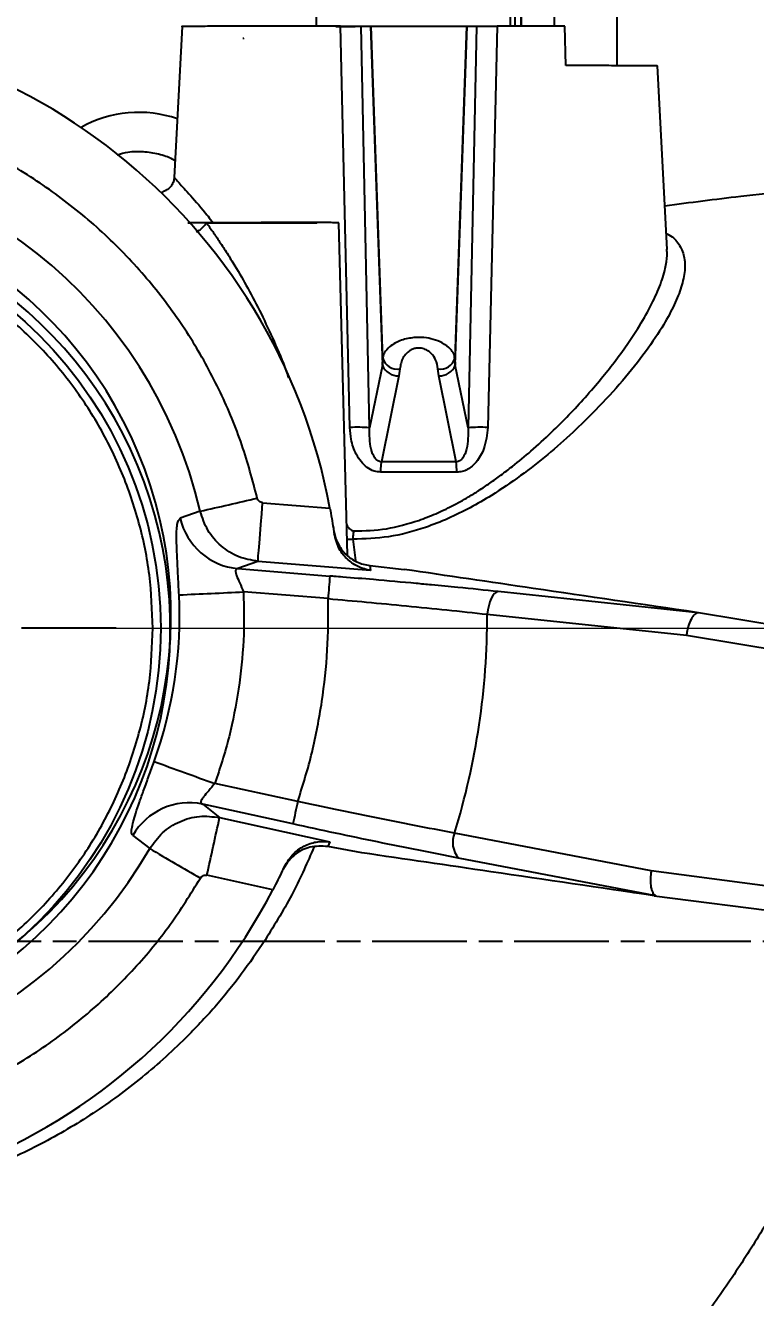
# Model space of a CAD drawing. Header units: millimetres. Extents: x 1953 to 4389, y 564 to 2287.
# Drawn here: x 2973.9 to 3066.4, y 914.3 to 1075.7 of the extents above; entities that cross this region are included whole.
import ezdxf

# ---------------------------------------------------------------- set-up
doc = ezdxf.new("R2010")
doc.units = ezdxf.units.MM
doc.linetypes.add('AM_ISO08W050', pattern=[18, 12, -1.5, 3, -1.5])
doc.layers.add('AM_5', color=3, linetype='Continuous', lineweight=25)
doc.layers.add('AM_7', color=4, linetype='AM_ISO08W050', lineweight=25)
doc.styles.add('SLDTEXTSTYLE1', font='txt.shx', dxfattribs={"width": 0.7, "bigfont": 'gbcbig.shx'})
doc.dimstyles.new('SLDDIMSTYLE12$0', dxfattribs={"dimtxt": 12, "dimasz": 10, "dimexe": 0, "dimexo": 0.0625, "dimgap": 0.875, "dimtad": 1, "dimdec": 1, "dimlfac": 1.8, "dimrnd": 1e-09, "dimzin": 12, "dimdsep": 46, "dimtxsty": 'SLDTEXTSTYLE1', "dimcen": 0.09, "dimdle": 8.16, "dimclrd": 3, "dimclre": 3, "dimadec": 0, "dimazin": 3, "dimtfac": 1, "dimtdec": 1, "dimtofl": 0, "dimtmove": 0, "dimatfit": 3, "dimfxl": 0, "dimfrac": 2, "dimtolj": 1, "dimlwd": 5, "dimlwe": 5, "dimarcsym": 0})
doc.dimstyles.new('SLDDIMSTYLE12$3', dxfattribs={"dimtxt": 12, "dimasz": 10, "dimexe": 0, "dimexo": 0.0625, "dimgap": 0.875, "dimtad": 1, "dimdec": 1, "dimlfac": 1.8, "dimrnd": 1e-09, "dimzin": 12, "dimdsep": 46, "dimtxsty": 'SLDTEXTSTYLE1', "dimcen": 0.09, "dimdle": 8.16, "dimclrd": 3, "dimclre": 3, "dimadec": 0, "dimazin": 3, "dimtfac": 1, "dimtdec": 1, "dimtofl": 0, "dimtmove": 0, "dimatfit": 3, "dimfxl": 0, "dimfrac": 2, "dimtolj": 1, "dimlwd": 5, "dimlwe": 5, "dimarcsym": 0})

# ---------------------------------------------------------------- blocks, each defined once
blk = doc.blocks.new('*D65')
at = {"layer": 'AM_5', "color": 3, "lineweight": 5, "transparency": 16777216}
blk.add_line((2938.67, 1139.46), (2938.67, 1191.82), dxfattribs=at)
at = {"layer": 'AM_5', "color": 3, "linetype": 'Continuous', "lineweight": 5, "transparency": 16777216}
for p, q in [((2948.67, 1191.82), (3105.75, 1191.82)), ((3115.75, 1073.56), (3115.75, 1191.82))]:
    blk.add_line(p, q, dxfattribs=at)
at = {"layer": 'AM_5', "color": 3, "transparency": 16777216}
for points in [[(2948.67, 1193.49), (2948.67, 1190.15), (2938.67, 1191.82)], [(3105.75, 1193.49), (3105.75, 1190.15), (3115.75, 1191.82)]]:
    blk.add_solid(points, dxfattribs=at)
at = {"layer": 'Defpoints', "color": 0, "transparency": 16777216}
for p in [(3115.75, 1191.82), (2938.67, 1139.39), (3115.75, 1073.49)]:
    blk.add_point(p, dxfattribs=at)
at = {"layer": 'AM_5', "color": 0, "transparency": 16777216, "insert": (3027.21, 1198.7), "char_height": 12, "attachment_point": 5, "style": 'SLDTEXTSTYLE1'}
blk.add_mtext('\\A1;178', dxfattribs=at)
blk = doc.blocks.new('*D69')
at = {"layer": 'AM_5', "color": 3, "lineweight": 5, "transparency": 16777216}
blk.add_line((3231.02, 1116.71), (3245.37, 1116.71), dxfattribs=at)
at = {"layer": 'AM_5', "color": 3, "linetype": 'Continuous', "lineweight": 5, "transparency": 16777216}
for p, q in [((3245.37, 1106.71), (3245.37, 1009.26)), ((2985.42, 999.26), (3245.37, 999.26))]:
    blk.add_line(p, q, dxfattribs=at)
at = {"layer": 'AM_5', "color": 3, "transparency": 16777216}
for points in [[(3243.7, 1106.71), (3247.04, 1106.71), (3245.37, 1116.71)], [(3243.7, 1009.26), (3247.04, 1009.26), (3245.37, 999.26)]]:
    blk.add_solid(points, dxfattribs=at)
at = {"layer": 'Defpoints', "color": 0, "transparency": 16777216}
for p in [(3230.96, 1116.71), (2985.36, 999.26), (3245.37, 999.26)]:
    blk.add_point(p, dxfattribs=at)
at = {"layer": 'AM_5', "color": 0, "transparency": 16777216, "insert": (3238.49, 1067.21), "char_height": 12, "attachment_point": 5, "rotation": 90, "style": 'SLDTEXTSTYLE1'}
blk.add_mtext('\\A1;115', dxfattribs=at)
blk = doc.blocks.new('*D54')
at = {"layer": 'AM_5', "color": 3, "linetype": 'Continuous', "lineweight": 5, "transparency": 16777216}
blk.add_line((3102.49, 1152.01), (3068.81, 1126.02), dxfattribs=at)
at = {"layer": 'AM_5', "color": 3, "lineweight": 5, "transparency": 16777216}
for p, q in [((3001.43, 1074.08), (3001.61, 1074.08)), ((3001.52, 1073.99), (3001.52, 1074.17))]:
    blk.add_line(p, q, dxfattribs=at)
at = {"layer": 'AM_5', "color": 3, "transparency": 16777216}
blk.add_solid([(3067.79, 1127.33), (3069.82, 1124.7), (3060.89, 1119.9)], dxfattribs=at)
at = {"layer": 'Defpoints', "color": 0, "transparency": 16777216}
for p in [(3060.89, 1119.9), (2942.15, 1028.25)]:
    blk.add_point(p, dxfattribs=at)
at = {"layer": 'AM_5', "color": 0, "transparency": 16777216, "insert": (3085.41, 1147.51), "char_height": 12, "attachment_point": 5, "rotation": 37.6642, "style": 'SLDTEXTSTYLE1'}
blk.add_mtext('\\A1;%%C345', dxfattribs=at)

msp = doc.modelspace()

# ---------------------------------------------------------------- linework, layer by layer
at = {"color": 7, "linetype": 'Continuous', "lineweight": 25}
for p, q in [((3010.752, 1077.074), (3010.752, 1075.574)), ((3035.384, 1075.587), (3035.384, 1077.087)), ((3035.977, 1075.576), (3035.977, 1077.086)), ((3036.693, 1077.077), (3036.693, 1075.577)), ((3036.752, 1075.574), (3036.752, 1077.074)), ((3040.9, 1077.087), (3040.9, 1075.627)), ((3048.9, 1070.487), (3048.9, 1077.087)), ((2993.752, 1075.574), (2992.749, 1056.429)), ((3013.235, 1075.573), (3015.68, 1075.575)), ((3015.015, 1024.713), (3013.829, 1075.635)), ((3017.489, 1024.675), (3016.43, 1075.632)), ((3016.43, 1075.632), (3017.641, 1075.621)), ((3017.641, 1075.621), (3019.131, 1032.602)), ((3017.641, 1075.621), (3017.72, 1075.62)), ((3019.181, 1033.49), (3017.72, 1075.62)), ((3029.785, 1075.62), (3028.324, 1033.49)), ((3028.374, 1032.602), (3029.864, 1075.621)), ((3029.785, 1075.62), (3029.864, 1075.621)), ((3029.864, 1075.621), (3031.075, 1075.632)), ((3031.075, 1075.632), (3030.016, 1024.675)), ((3033.676, 1075.635), (3032.49, 1024.713)), ((3042.41, 1070.625), (3042.26, 1075.625)), ((3055.234, 1047.294), (3054.014, 1070.574)), ((3014.707, 1008.525), (3013.603, 1050.689)), ((3019.131, 1032.602), (3019.181, 1033.49)), ((3028.324, 1033.49), (3028.374, 1032.602)), ((3019.131, 1032.602), (3017.489, 1024.675)), ((3021.237, 1031.256), (3019.022, 1020.356)), ((3021.342, 1032.143), (3021.237, 1031.256)), ((3026.268, 1031.256), (3026.163, 1032.143)), ((3028.483, 1020.356), (3026.268, 1031.256)), ((3030.016, 1024.675), (3028.374, 1032.602)), ((3003.947, 1015.178), (3012.485, 1014.49)), ((2996.033, 1014.092), (2993.5, 1013.224)), ((3012.962, 1011.611), (3013.228, 1010.573)), ((3014.653, 1010.56), (3015.387, 1010.543)), ((3015.387, 1010.543), (3015.713, 1007.833)), ((3003.345, 1007.731), (3000.814, 1006.815)), ((3017.623, 1006.581), (3003.345, 1007.731)), ((3017.532, 1007.205), (3021.892, 1006.711)), ((3017.532, 1007.205), (3017.623, 1006.581)), ((3000.814, 1006.815), (3012.477, 1005.875)), ((3012.246, 1003.005), (3001.522, 1003.869)), ((3059.169, 1001.22), (3033.829, 1003.899)), ((3032.424, 1001.025), (3057.692, 998.381)), ((3084.41, 996.991), (3058.971, 1001.264)), ((2991.027, 999.117), (2991.027, 999.126)), ((3057.692, 998.381), (3091.344, 992.768)), ((3008.4, 977.254), (2997.892, 979.561)), ((2996.352, 976.939), (2998.493, 975.243)), ((3007.781, 974.43), (2996.352, 976.939)), ((2998.493, 975.243), (3012.482, 972.171)), ((3053.223, 968.461), (3028.279, 973.269)), ((2987.484, 972.945), (2989.641, 971.294)), ((3012.482, 972.171), (3012.207, 971.557)), ((3016.524, 970.766), (3012.207, 971.557)), ((3053.805, 965.304), (3028.781, 970.1)), ((3007.105, 969.584), (3006.547, 968.67)), ((3006.547, 968.67), (3006.707, 969.025)), ((3087.055, 964.059), (3053.223, 968.461)), ((3005.253, 966.08), (2996.888, 967.916)), ((3053.602, 965.318), (3079.187, 962.019))]:
    msp.add_line(p, q, dxfattribs=at)
at = {"color": 7, "linetype": 'Continuous', "lineweight": 25, "flags": 128}
for points in [[(3028.483, 1020.356), (3027.306, 1020.357), (3026.124, 1020.357), (3024.939, 1020.357), (3023.753, 1020.357), (3022.566, 1020.357), (3021.381, 1020.357), (3020.199, 1020.357), (3019.022, 1020.356)], [(3028.569, 1019.048), (3027.37, 1019.048), (3026.167, 1019.048), (3024.961, 1019.049), (3023.753, 1019.049), (3022.544, 1019.049), (3021.338, 1019.048), (3020.135, 1019.048), (3018.936, 1019.048)], [(3003.345, 1007.731), (3003.363, 1007.946), (3003.401, 1008.418), (3003.459, 1009.131), (3003.534, 1010.059), (3003.624, 1011.17), (3003.725, 1012.424), (3003.834, 1013.776), (3003.947, 1015.178)], [(3033.829, 1003.899), (3033.598, 1003.834), (3033.367, 1003.663), (3033.144, 1003.394), (3032.938, 1003.036), (3032.757, 1002.603), (3032.608, 1002.111), (3032.496, 1001.579), (3032.424, 1001.025)]]:
    msp.add_lwpolyline(points, dxfattribs=at)
at = {"color": 7, "linetype": 'Continuous', "lineweight": 25}
msp.add_circle((2938.527, 999.26), 52.5, dxfattribs=at)
for centre, radius, start, end in [((2938.753, 1000.76), 75, 10.54851, 92.46086), ((2988.249, 1049.687), 15, 70.97396, 119.21781), ((2938.753, 1000.771), 58.809, 13.09228, 89.91829), ((2938.753, 1000.851), 53.574, 308.26934, 171.50515), ((2938.675, 999.26), 53.574, 308.26934, 171.50515), ((3021.027, 1034.044), 1.927, 196.70211, 279.40565), ((3026.478, 1034.044), 1.927, 260.59454, 343.29737), ((3021.181, 1033.489), 2.234, 203.39428, 271.42772), ((3026.324, 1033.489), 2.234, 268.57245, 336.60531), ((3016.005, 1008.57), 16.174, 84.73329, 93.50893), ((3031.5, 1008.569), 16.174, 86.49111, 95.26667), ((3018.544, 1019.052), 10.025, 359.97591, 7.47448), ((2728.618, 2189.972), 1205.904, 282.812128, 283.164856), ((3001.569, 1015.055), 8.275, 192.79006, 264.76479), ((7943.665, 606.96), 4947.297, 175.375054, 175.408407), ((2936.939, 2298.241), 1295.983, 272.494846, 272.856436), ((2938.753, 1000.834), 54.664, 340.22854, 2.782), ((2938.753, 1000.828), 93.672, 342.88971, 0.12059), ((3462.283, 2276.457), 1377.533, 249.958184, 250.298612), ((2994.67, 968.832), 8.28, 78.27823, 150.21456), ((4802.626, 582.387), 1837.163, 167.588415, 167.678588), ((-1663.14, 1992.385), 4771.31, 347.60122, 347.691294), ((3031.113, 972.094), 3.068, 157.4808, 220.53113), ((2938.753, 1000.771), 58.81, 253.09221, 329.91815), ((3676.889, 2145.947), 1360.927, 239.669618, 239.98259), ((2938.753, 1000.76), 75, 250.55137, 332.45778)]:
    msp.add_arc(centre, radius, start, end, dxfattribs=at)
for points, knots in [([(2938.32, 830.528), (2940.88, 830.553), (2944.46, 830.588), (2949.73, 830.867), (2954.194, 831.202), (2959.51, 831.768), (2965.079, 832.541), (2970.892, 833.551), (2976.864, 834.807), (2982.94, 836.318), (2989.078, 838.088), (2995.243, 840.123), (3001.406, 842.422), (3007.543, 844.987), (3013.631, 847.818), (3019.651, 850.911), (3025.584, 854.266), (3031.413, 857.878), (3037.123, 861.744), (3042.698, 865.858), (3048.125, 870.215), (3053.391, 874.809), (3058.482, 879.634), (3063.387, 884.682), (3068.094, 889.944), (3072.592, 895.414), (3076.87, 901.083), (3080.919, 906.94), (3084.729, 912.977), (3088.29, 919.182), (3091.595, 925.547), (3094.636, 932.06), (3097.405, 938.709), (3099.896, 945.483), (3102.101, 952.371), (3104.016, 959.36), (3105.634, 966.437), (3106.952, 973.591), (3107.965, 980.808), (3108.67, 988.075), (3109.062, 995.379), (3109.141, 1002.707), (3108.904, 1010.045), (3108.35, 1017.38), (3107.478, 1024.698), (3106.288, 1031.985), (3104.78, 1039.227), (3102.954, 1046.412), (3100.814, 1053.525), (3098.36, 1060.552), (3095.595, 1067.481), (3092.523, 1074.297), (3089.146, 1080.988), (3085.468, 1087.54), (3081.494, 1093.94), (3077.229, 1100.175), (3072.678, 1106.233), (3067.846, 1112.101), (3062.739, 1117.768), (3057.362, 1123.22), (3051.916, 1128.268), (3046.442, 1132.92), (3040.984, 1137.19), (3035.359, 1141.232), (3029.578, 1145.04), (3023.65, 1148.609), (3017.588, 1151.931), (3011.402, 1155.001), (3005.105, 1157.814), (2998.712, 1160.366), (2992.237, 1162.652), (2985.699, 1164.669), (2979.124, 1166.411), (2972.551, 1167.876), (2966.057, 1169.057), (2959.768, 1169.955), (2954.244, 1170.538), (2949.361, 1170.906), (2944.537, 1171.145), (2938.563, 1171.262), (2933.046, 1171.152), (2927.777, 1170.88), (2923.312, 1170.543), (2917.996, 1169.978), (2912.427, 1169.204), (2906.614, 1168.194), (2900.643, 1166.938), (2894.567, 1165.428), (2888.429, 1163.657), (2882.263, 1161.623), (2876.1, 1159.323), (2869.963, 1156.758), (2863.875, 1153.928), (2857.855, 1150.834), (2851.923, 1147.479), (2846.093, 1143.867), (2840.384, 1140.002), (2834.808, 1135.888), (2829.381, 1131.53), (2824.115, 1126.936), (2819.024, 1122.112), (2814.119, 1117.064), (2809.412, 1111.801), (2804.914, 1106.331), (2800.636, 1100.663), (2796.587, 1094.806), (2792.778, 1088.769), (2789.216, 1082.563), (2785.911, 1076.198), (2782.869, 1069.686), (2780.107, 1063.035), (2777.77, 1056.753), (2776.491, 1052.648), (2775.928, 1050.839)], [0, 0, 0, 0, 0.0102074, 0.014274, 0.021037, 0.0280561, 0.0355867, 0.0434511, 0.0515783, 0.0599113, 0.0684099, 0.0770439, 0.085791, 0.0946336, 0.1035582, 0.112554, 0.1216124, 0.1307262, 0.1398897, 0.1490979, 0.1583469, 0.1676331, 0.1769537, 0.1863062, 0.1956884, 0.2050985, 0.2145348, 0.2239961, 0.233481, 0.2429885, 0.2525178, 0.262068, 0.2716385, 0.2812287, 0.2908382, 0.3004664, 0.3101132, 0.3197782, 0.3294613, 0.3391624, 0.3488814, 0.3586183, 0.3683733, 0.3781464, 0.387938, 0.3977483, 0.4075776, 0.4174265, 0.4272956, 0.4371854, 0.4470968, 0.4570307, 0.4669882, 0.4769704, 0.486979, 0.4970156, 0.5070822, 0.5171812, 0.5273154, 0.5374882, 0.5477037, 0.5569145, 0.5661226, 0.5753266, 0.5845258, 0.5937191, 0.6029052, 0.6120821, 0.6212471, 0.6303962, 0.6395236, 0.6486197, 0.6576679, 0.6666375, 0.6754633, 0.6839789, 0.6919633, 0.6976055, 0.7035012, 0.7112199, 0.7214273, 0.7254939, 0.7322569, 0.739276, 0.7468066, 0.754671, 0.7627982, 0.7711312, 0.7796298, 0.7882638, 0.7970109, 0.8058535, 0.8147781, 0.8237739, 0.8328323, 0.8419461, 0.8511096, 0.8603178, 0.8695668, 0.878853, 0.8881736, 0.8975261, 0.9069083, 0.9163184, 0.9257547, 0.935216, 0.9447009, 0.9542084, 0.9637377, 0.9732879, 0.9828584, 0.9924486, 1, 1, 1, 1]), ([(2939.136, 1151.217), (2941.536, 1151.18), (2944.895, 1151.128), (2949.837, 1150.824), (2954.027, 1150.467), (2959.014, 1149.876), (2964.235, 1149.076), (2969.681, 1148.038), (2975.269, 1146.755), (2980.948, 1145.216), (2986.677, 1143.418), (2992.42, 1141.358), (2998.151, 1139.034), (3003.843, 1136.446), (3009.475, 1133.596), (3015.026, 1130.486), (3020.48, 1127.119), (3025.817, 1123.5), (3031.023, 1119.633), (3036.082, 1115.525), (3040.98, 1111.18), (3045.703, 1106.608), (3050.239, 1101.814), (3054.575, 1096.809), (3058.699, 1091.599), (3062.602, 1086.196), (3066.271, 1080.609), (3069.697, 1074.848), (3072.872, 1068.924), (3075.785, 1062.849), (3078.43, 1056.634), (3080.798, 1050.292), (3082.883, 1043.835), (3084.678, 1037.275), (3086.178, 1030.627), (3087.376, 1023.903), (3088.273, 1017.117), (3088.848, 1010.284), (3089.123, 1004.217), (3089.071, 1000.433), (3089.05, 998.94)], [0, 0, 0, 0, 0.0302952, 0.0423856, 0.0624901, 0.08336, 0.1057536, 0.1291426, 0.1533151, 0.1781023, 0.2033838, 0.2290707, 0.2550958, 0.2814075, 0.3079654, 0.3347376, 0.3616982, 0.3888263, 0.4161047, 0.4435189, 0.4710571, 0.4987089, 0.526466, 0.5543209, 0.5822674, 0.6103001, 0.6384144, 0.6666062, 0.6948723, 0.7232096, 0.7516156, 0.7800883, 0.8086258, 0.8372268, 0.86589, 0.8946146, 0.9234, 0.9522458, 0.9811519, 1, 1, 1, 1]), ([(3013.829, 1075.635), (3012.205, 1075.633), (3008.955, 1075.631), (3004.616, 1075.624), (3000.84, 1075.616), (2997.779, 1075.607), (2995.485, 1075.597), (2994.163, 1075.586), (2993.611, 1075.578), (2993.764, 1075.574), (2993.769, 1075.574)], [0, 0, 0, 0, 0.142093, 0.2841861, 0.4262791, 0.5683721, 0.7104651, 0.8525582, 0.9946512, 1, 1, 1, 1]), ([(3013.829, 1075.635), (3013.966, 1075.635), (3014.238, 1075.635), (3014.661, 1075.635), (3015.063, 1075.635), (3015.441, 1075.635), (3015.783, 1075.634), (3016.074, 1075.633), (3016.304, 1075.633), (3016.388, 1075.632), (3016.43, 1075.632)], [0, 0, 0, 0, 0.127216, 0.2544341, 0.3779205, 0.4947282, 0.6206235, 0.7467334, 0.8732952, 1, 1, 1, 1]), ([(3031.075, 1075.632), (3031.117, 1075.632), (3031.199, 1075.633), (3031.426, 1075.633), (3031.713, 1075.634), (3032.058, 1075.635), (3032.444, 1075.635), (3032.854, 1075.635), (3033.274, 1075.635), (3033.542, 1075.635), (3033.676, 1075.635)], [0, 0, 0, 0, 0.1253783, 0.250549, 0.376047, 0.500503, 0.6244386, 0.7499446, 0.8747284, 1, 1, 1, 1]), ([(3053.946, 1070.574), (3053.953, 1070.576), (3053.971, 1070.581), (3053.362, 1070.588), (3052.195, 1070.597), (3050.471, 1070.605), (3048.244, 1070.613), (3045.579, 1070.619), (3043.467, 1070.623), (3042.41, 1070.625)], [0, 0, 0, 0, 0.0913066, 0.2427555, 0.3942044, 0.5456533, 0.6971022, 0.8485511, 1, 1, 1, 1]), ([(3003.267, 1015.761), (3002.666, 1018.028), (3001.45, 1022.613), (2998.678, 1029.264), (2995.164, 1035.741), (2990.848, 1041.897), (2985.788, 1047.604), (2980.073, 1052.714), (2973.808, 1057.131), (2967.108, 1060.777), (2960.139, 1063.596), (2953.036, 1065.562), (2945.933, 1066.766), (2941.191, 1066.918), (2938.847, 1066.993)], [0, 0, 0, 0, 0.07919299, 0.16015936, 0.24278284, 0.32785451, 0.41364109, 0.49999999, 0.58635361, 0.67214028, 0.75721715, 0.83983537, 0.92080432, 1, 1, 1, 1]), ([(2992.86, 1058.541), (2992.759, 1058.603), (2992.114, 1058.999), (2990.749, 1059.427), (2988.837, 1059.742), (2987.031, 1059.697), (2985.935, 1059.396), (2985.468, 1059.268)], [0, 0, 0, 0, 0.0465662, 0.2977915, 0.5537993, 0.8098071, 1, 1, 1, 1]), ([(2992.751, 1056.475), (2992.727, 1056.28), (2992.679, 1055.91), (2992.435, 1055.442), (2992.155, 1055.116), (2991.916, 1054.926), (2991.773, 1054.839), (2991.71, 1054.804), (2991.682, 1054.789), (2991.651, 1054.773), (2991.6, 1054.748), (2991.539, 1054.72), (2991.438, 1054.676), (2991.266, 1054.593), (2991.165, 1054.532), (2991.221, 1054.409), (2991.234, 1054.38)], [0, 0, 0, 0, 0.1013862, 0.1933878, 0.2688421, 0.3221095, 0.3507488, 0.3558351, 0.3594473, 0.3676185, 0.3776138, 0.4043773, 0.4412492, 0.5470788, 0.8914268, 1, 1, 1, 1]), ([(2992.775, 1056.429), (2992.777, 1056.415), (2992.781, 1056.384), (2993.076, 1056.046), (2993.602, 1055.467), (2994.612, 1054.348), (2995.955, 1052.867), (2997.238, 1051.246), (2997.666, 1050.706)], [0, 0, 0, 0, 0.1071223, 0.2549508, 0.4034906, 0.5526872, 0.8507097, 1, 1, 1, 1]), ([(3077.015, 1055.299), (3072.86, 1054.896), (3065.49, 1054.181), (3058.148, 1053.223), (3054.946, 1052.806)], [0, 0, 0, 0, 0.56379171, 1, 1, 1, 1]), ([(2994.478, 1050.696), (2994.534, 1050.696), (2994.768, 1050.698), (2995.523, 1050.701), (2996.383, 1050.703), (2996.813, 1050.704)], [0, 0, 0, 0, 0.136953, 0.5689836, 1, 1, 1, 1]), ([(2996.813, 1050.704), (2996.735, 1050.584), (2996.572, 1050.332), (2996.221, 1049.966), (2995.863, 1049.67), (2995.623, 1049.546), (2995.537, 1049.501)], [0, 0, 0, 0, 0.2518499, 0.5312867, 0.8327048, 1, 1, 1, 1]), ([(2996.753, 1050.689), (2996.858, 1050.687), (2997.068, 1050.683), (2998.687, 1050.678), (3001.001, 1050.675), (3002.835, 1050.674), (3003.753, 1050.674)], [0, 0, 0, 0, 0.2499974, 0.4999983, 0.7499991, 1, 1, 1, 1]), ([(2996.813, 1050.704), (2997.081, 1050.328), (2997.635, 1049.551), (2998.519, 1048.248), (2999.461, 1046.804), (3000.668, 1044.854), (3002.145, 1042.31), (3003.201, 1040.239), (3003.753, 1039.158)], [0, 0, 0, 0, 0.1137197, 0.2349762, 0.3642262, 0.501846, 0.7399032, 1, 1, 1, 1]), ([(3013.603, 1050.689), (3013.566, 1050.691), (3013.493, 1050.693), (3012.907, 1050.697), (3011.997, 1050.701), (3010.762, 1050.704), (3009.26, 1050.707), (3007.546, 1050.709), (3005.687, 1050.71), (3004.397, 1050.71), (3003.753, 1050.71)], [0, 0, 0, 0, 0.12496588, 0.24997076, 0.37497563, 0.49998051, 0.62498538, 0.74999025, 0.87499513, 1, 1, 1, 1]), ([(3003.753, 1050.674), (3004.667, 1050.674), (3006.496, 1050.675), (3008.853, 1050.678), (3010.306, 1050.683), (3010.93, 1050.687), (3010.753, 1050.689), (3010.753, 1050.689)], [0, 0, 0, 0, 0.2499991, 0.4999983, 0.7499974, 0.9999966, 1, 1, 1, 1]), ([(3055.129, 1049.31), (3055.245, 1049.259), (3055.985, 1048.93), (3056.781, 1047.991), (3057.474, 1046.49), (3057.542, 1044.655), (3057.103, 1042.589), (3056.193, 1040.295), (3054.724, 1037.564), (3052.567, 1034.338), (3049.65, 1030.667), (3046.5, 1027.21), (3043.293, 1024.07), (3040.138, 1021.279), (3036.709, 1018.58), (3033.395, 1016.318), (3030.296, 1014.517), (3027.505, 1013.14), (3024.079, 1011.795), (3019.992, 1010.691), (3016.899, 1010.591), (3015.387, 1010.543)], [0, 0, 0, 0, 0.0100416, 0.064236, 0.1195298, 0.1741679, 0.228913, 0.2826087, 0.3380664, 0.4101543, 0.4835122, 0.5567196, 0.6114301, 0.6666193, 0.7218901, 0.7770202, 0.8146224, 0.8517607, 0.888283, 0.9454016, 1, 1, 1, 1]), ([(3023.752, 1012.938), (3024.47, 1013.206), (3025.914, 1013.744), (3028.01, 1014.757), (3029.828, 1015.768), (3031.409, 1016.748), (3032.787, 1017.668), (3034.203, 1018.683), (3035.962, 1020.03), (3038.123, 1021.831), (3040.513, 1024.018), (3042.796, 1026.301), (3044.915, 1028.591), (3046.823, 1030.823), (3048.601, 1033.068), (3050.148, 1035.193), (3051.717, 1037.566), (3053.144, 1040.04), (3054.33, 1042.601), (3055.001, 1044.752), (3055.272, 1046.32), (3055.215, 1047.063), (3055.195, 1047.326)], [0, 0, 0, 0, 0.037187, 0.0748717, 0.1136171, 0.1395892, 0.1672232, 0.1965337, 0.2275321, 0.2802476, 0.3421573, 0.3993351, 0.456228, 0.5175532, 0.5703857, 0.6300845, 0.6846035, 0.7613765, 0.8365978, 0.9113004, 0.9687005, 1, 1, 1, 1]), ([(3003.753, 1039.158), (3004.308, 1037.989), (3005.447, 1035.59), (3006.598, 1032.865), (3007.14, 1031.304), (3007.238, 1031.022)], [0, 0, 0, 0, 0.4377435, 0.8983772, 1, 1, 1, 1]), ([(3028.324, 1033.49), (3028.286, 1033.683), (3028.209, 1034.078), (3027.726, 1034.76), (3026.871, 1035.421), (3025.659, 1035.912), (3024.401, 1036.15), (3023.28, 1036.151), (3022.318, 1036.008), (3021.524, 1035.785), (3020.714, 1035.43), (3019.939, 1034.905), (3019.402, 1034.272), (3019.212, 1033.777), (3019.186, 1033.535), (3019.181, 1033.49)], [0, 0, 0, 0, 0.07797865, 0.16005938, 0.28085199, 0.37507052, 0.45624541, 0.54131213, 0.59349645, 0.65325461, 0.71742746, 0.80011765, 0.90138979, 0.98184799, 1, 1, 1, 1]), ([(3026.163, 1032.143), (3026.103, 1032.538), (3025.999, 1033.22), (3025.427, 1034.048), (3024.795, 1034.552), (3024.216, 1034.766), (3023.76, 1034.809), (3023.378, 1034.775), (3022.971, 1034.657), (3022.541, 1034.421), (3022.124, 1034.064), (3021.545, 1033.317), (3021.427, 1032.637), (3021.342, 1032.143)], [0, 0, 0, 0, 0.1748684, 0.3014405, 0.3919947, 0.4632498, 0.499207, 0.5351435, 0.5830373, 0.634939, 0.7016582, 0.7830506, 1, 1, 1, 1]), ([(3018.936, 1019.048), (3018.645, 1019.076), (3018.026, 1019.136), (3017.156, 1019.619), (3016.395, 1020.369), (3015.647, 1021.559), (3015.139, 1023.044), (3015.052, 1024.212), (3015.015, 1024.713)], [0, 0, 0, 0, 0.115598, 0.2450317, 0.3884431, 0.5396564, 0.802334, 1, 1, 1, 1]), ([(3032.49, 1024.713), (3032.389, 1023.801), (3032.215, 1022.23), (3031.205, 1020.392), (3030.153, 1019.466), (3029.259, 1019.098), (3028.796, 1019.064), (3028.569, 1019.048)], [0, 0, 0, 0, 0.3590095, 0.6185355, 0.8163713, 0.9095226, 1, 1, 1, 1]), ([(3019.022, 1020.356), (3018.941, 1020.361), (3018.776, 1020.372), (3018.465, 1020.527), (3018.012, 1021.027), (3017.499, 1022.434), (3017.493, 1023.762), (3017.489, 1024.675)], [0, 0, 0, 0, 0.0456546, 0.0934494, 0.2001519, 0.4495712, 1, 1, 1, 1]), ([(3030.016, 1024.675), (3030.012, 1023.761), (3030.006, 1022.432), (3029.493, 1021.025), (3029.039, 1020.526), (3028.729, 1020.372), (3028.564, 1020.361), (3028.483, 1020.356)], [0, 0, 0, 0, 0.5509774, 0.8002511, 0.9067429, 0.9544192, 1, 1, 1, 1]), ([(3003.947, 1015.178), (3003.868, 1015.192), (3003.71, 1015.219), (3003.505, 1015.35), (3003.344, 1015.532), (3003.293, 1015.685), (3003.267, 1015.761)], [0, 0, 0, 0, 0.2501498, 0.4993714, 0.7492584, 1, 1, 1, 1]), ([(3003.345, 1007.731), (3002.499, 1007.884), (3000.805, 1008.189), (2998.603, 1009.62), (2996.861, 1011.607), (2996.31, 1013.262), (2996.033, 1014.092)], [0, 0, 0, 0, 0.24870503, 0.49818959, 0.74837738, 1, 1, 1, 1]), ([(3012.485, 1014.49), (3012.639, 1013.617), (3012.836, 1012.5), (3012.983, 1011.476), (3013.016, 1011.251)], [0, 0, 0, 0, 0.7808606, 1, 1, 1, 1]), ([(2993.352, 1003.487), (2993.32, 1004.137), (2993.255, 1005.454), (2993.158, 1007.316), (2993.074, 1009.012), (2993.029, 1010.448), (2993.038, 1011.605), (2993.131, 1012.782), (2993.353, 1013.047), (2993.5, 1013.224)], [0, 0, 0, 0, 0.1235233, 0.2501507, 0.3747805, 0.5002123, 0.6235234, 0.7497125, 1, 1, 1, 1]), ([(3014.606, 1012.367), (3014.713, 1012.194), (3014.876, 1011.93), (3015.158, 1011.699), (3015.349, 1011.605), (3015.453, 1011.592), (3015.502, 1011.586)], [0, 0, 0, 0, 0.4865121, 0.7444072, 0.8791826, 1, 1, 1, 1]), ([(3015.502, 1011.586), (3016.887, 1011.621), (3019.666, 1011.69), (3022.387, 1012.521), (3023.752, 1012.938)], [0, 0, 0, 0, 0.4983256, 1, 1, 1, 1]), ([(3017.623, 1006.581), (3017.123, 1006.699), (3016.123, 1006.936), (3014.76, 1007.869), (3013.56, 1009.224), (3013.197, 1010.575), (3013.016, 1011.251)], [0, 0, 0, 0, 0.2505541, 0.5002593, 0.7500544, 1, 1, 1, 1]), ([(3013.228, 1010.573), (3013.471, 1010.074), (3013.955, 1009.078), (3015.197, 1007.985), (3016.429, 1007.386), (3017.248, 1007.252), (3017.532, 1007.205)], [0, 0, 0, 0, 0.270985, 0.540835, 0.8409557, 1, 1, 1, 1]), ([(3015.387, 1010.543), (3015.415, 1010.704), (3015.471, 1011.026), (3015.492, 1011.399), (3015.502, 1011.586)], [0, 0, 0, 0, 0.4999997, 1, 1, 1, 1]), ([(3000.814, 1006.815), (3000.736, 1006.802), (3000.583, 1006.776), (3000.494, 1006.59), (3000.52, 1006.303), (3000.682, 1005.794), (3001.052, 1004.985), (3001.364, 1004.245), (3001.522, 1003.869)], [0, 0, 0, 0, 0.1251651, 0.2440023, 0.362149, 0.4834229, 0.7377951, 1, 1, 1, 1]), ([(3033.829, 1003.899), (3032.133, 1004.075), (3029.363, 1004.363), (3025.843, 1004.703), (3022.287, 1005.036), (3018.531, 1005.372), (3015.035, 1005.667), (3013.254, 1005.813), (3012.714, 1005.856), (3012.54, 1005.87), (3012.477, 1005.875)], [0, 0, 0, 0, 0.2501646, 0.4085572, 0.4987242, 0.7484853, 0.9263633, 0.9763214, 0.991455, 1, 1, 1, 1]), ([(3058.971, 1001.264), (3052.069, 1002.277), (3039.745, 1004.088), (3027.347, 1005.909), (3021.892, 1006.711)], [0, 0, 0, 0, 0.5600002, 1, 1, 1, 1]), ([(3012.246, 1003.005), (3013.878, 1002.861), (3017.209, 1002.567), (3022.25, 1002.088), (3027.395, 1001.572), (3030.727, 1001.21), (3032.424, 1001.025)], [0, 0, 0, 0, 0.2354209, 0.48057, 0.7354347, 1, 1, 1, 1]), ([(3059.169, 1001.22), (3059.02, 1001.176), (3058.79, 1001.109), (3058.481, 1000.752), (3058.188, 1000.277), (3057.917, 999.577), (3057.766, 998.897), (3057.71, 998.53), (3057.697, 998.419), (3057.692, 998.381)], [0, 0, 0, 0, 0.2389954, 0.3678324, 0.4996781, 0.7489725, 0.9246806, 0.9739409, 1, 1, 1, 1]), ([(3058.971, 1001.264), (3059.009, 1001.258), (3059.086, 1001.246), (3059.162, 1001.233), (3059.187, 1001.225), (3059.183, 1001.221), (3059.172, 1001.221), (3059.169, 1001.22)], [0, 0, 0, 0, 0.3325712, 0.6879646, 0.8313814, 0.949784, 1, 1, 1, 1]), ([(2987.484, 972.945), (2987.424, 973.028), (2987.306, 973.195), (2987.34, 973.803), (2987.517, 974.65), (2987.851, 975.772), (2988.314, 977.135), (2988.89, 978.735), (2989.526, 980.49), (2989.973, 981.73), (2990.194, 982.343)], [0, 0, 0, 0, 0.1262135, 0.2512855, 0.3774369, 0.5006266, 0.6257769, 0.7501083, 0.876543, 1, 1, 1, 1]), ([(2997.892, 979.561), (2997.631, 979.248), (2997.117, 978.632), (2996.527, 977.964), (2996.222, 977.522), (2996.112, 977.253), (2996.142, 977.047), (2996.281, 976.975), (2996.352, 976.939)], [0, 0, 0, 0, 0.2616178, 0.5161546, 0.6376198, 0.7555299, 0.8740541, 1, 1, 1, 1]), ([(3028.279, 973.269), (3026.601, 973.585), (3023.308, 974.207), (3018.236, 975.212), (3013.274, 976.223), (3010.003, 976.915), (3008.4, 977.254)], [0, 0, 0, 0, 0.2645644, 0.5194287, 0.7645782, 1, 1, 1, 1]), ([(2989.641, 971.294), (2990.145, 972.003), (2991.153, 973.422), (2993.393, 974.816), (2995.921, 975.547), (2997.635, 975.344), (2998.493, 975.243)], [0, 0, 0, 0, 0.250367, 0.5005248, 0.7501034, 1, 1, 1, 1]), ([(3028.781, 970.1), (3027.113, 970.423), (3023.775, 971.069), (3018.539, 972.133), (3013.194, 973.251), (3009.589, 974.036), (3007.781, 974.43)], [0, 0, 0, 0, 0.2492462, 0.4987214, 0.7485201, 1, 1, 1, 1]), ([(3010.455, 971.489), (3009.628, 969.584), (3007.848, 965.488), (3005.511, 961.701), (3004.261, 959.675)], [0, 0, 0, 0, 0.4650125, 1, 1, 1, 1]), ([(3006.707, 969.025), (3007.079, 969.62), (3007.821, 970.81), (3009.366, 971.761), (3010.943, 972.262), (3011.969, 972.202), (3012.482, 972.171)], [0, 0, 0, 0, 0.2499495, 0.4997482, 0.7494576, 1, 1, 1, 1]), ([(3012.207, 971.557), (3011.453, 971.599), (3010.058, 971.676), (3008.233, 970.821), (3007.428, 969.938), (3007.105, 969.584)], [0, 0, 0, 0, 0.413014, 0.7645313, 1, 1, 1, 1]), ([(3053.602, 965.318), (3046.701, 966.332), (3034.377, 968.143), (3021.979, 969.964), (3016.524, 970.766)], [0, 0, 0, 0, 0.5600003, 1, 1, 1, 1]), ([(3006.707, 969.025), (3006.347, 968.269), (3005.885, 967.3), (3005.367, 966.299), (3005.253, 966.08)], [0, 0, 0, 0, 0.7807887, 1, 1, 1, 1]), ([(3053.223, 968.461), (3053.216, 968.423), (3053.197, 968.313), (3053.143, 967.946), (3053.089, 967.251), (3053.144, 966.501), (3053.285, 965.959), (3053.475, 965.525), (3053.675, 965.391), (3053.805, 965.304)], [0, 0, 0, 0, 0.0260714, 0.0753362, 0.2510277, 0.500322, 0.6321631, 0.7609986, 1, 1, 1, 1]), ([(2919.489, 937.384), (2921.753, 936.771), (2926.331, 935.531), (2933.477, 934.607), (2940.844, 934.412), (2948.333, 935.071), (2955.805, 936.6), (2963.088, 938.994), (2970.046, 942.212), (2976.554, 946.19), (2982.479, 950.817), (2987.733, 955.985), (2992.328, 961.535), (2994.83, 965.565), (2996.068, 967.557)], [0, 0, 0, 0, 0.079193, 0.1601594, 0.2427828, 0.3278545, 0.4136411, 0.5, 0.5863536, 0.6721403, 0.7572171, 0.8398354, 0.9208043, 1, 1, 1, 1]), ([(2996.068, 967.557), (2996.114, 967.623), (2996.207, 967.754), (2996.415, 967.881), (2996.65, 967.946), (2996.809, 967.926), (2996.888, 967.916)], [0, 0, 0, 0, 0.2507416, 0.5006285, 0.7498502, 1, 1, 1, 1]), ([(3053.805, 965.304), (3053.81, 965.301), (3053.824, 965.296), (3053.807, 965.293), (3053.737, 965.299), (3053.654, 965.311), (3053.602, 965.318)], [0, 0, 0, 0, 0.1147934, 0.2642503, 0.5426543, 1, 1, 1, 1]), ([(3083.05, 958.8), (3082.749, 957.738), (3081.813, 954.434), (3079.906, 948.982), (3077.348, 942.455), (3074.463, 936.043), (3071.277, 929.755), (3067.789, 923.606), (3064.005, 917.611), (3059.928, 911.782), (3055.565, 906.133), (3050.921, 900.677), (3046.002, 895.428), (3040.993, 890.571), (3035.938, 886.1), (3030.88, 882.001), (3025.652, 878.128), (3020.264, 874.486), (3014.728, 871.083), (3009.056, 867.924), (3003.259, 865.017), (2997.351, 862.367), (2991.347, 859.978), (2985.265, 857.855), (2979.125, 856.003), (2972.958, 854.425), (2966.814, 853.126), (2960.805, 852.113), (2955.238, 851.402), (2950.392, 850.957), (2945.923, 850.679), (2942.018, 850.542), (2939.419, 850.532), (2938.37, 850.528)], [0, 0, 0, 0, 0.0170783, 0.0531439, 0.089298, 0.1255445, 0.1618882, 0.1983346, 0.2348901, 0.2715626, 0.3083611, 0.3452967, 0.3823824, 0.4196345, 0.4532144, 0.4867833, 0.5203362, 0.5538698, 0.5873798, 0.6208602, 0.654303, 0.6876965, 0.7210233, 0.7542563, 0.7873511, 0.8202281, 0.8527303, 0.8844984, 0.9144909, 0.939551, 0.9597807, 0.9837802, 1, 1, 1, 1]), ([(3004.261, 959.675), (3003.271, 958.215), (3001.271, 955.265), (2997.881, 951.124), (2993.626, 946.58), (2988.379, 941.895), (2982.099, 937.349), (2975.463, 933.493), (2968.523, 930.349), (2961.327, 927.85), (2956.357, 926.79), (2953.868, 926.259)], [0, 0, 0, 0, 0.0810679, 0.1637641, 0.2484006, 0.3731554, 0.4979796, 0.6226942, 0.7483588, 0.8739858, 1, 1, 1, 1]), ([(2997.595, 877.467), (2996.989, 878.088), (2995.756, 879.354), (2993.631, 881.538), (2991.269, 883.967), (2988.927, 886.38), (2986.679, 888.701), (2984.574, 890.878), (2982.339, 893.193), (2979.976, 895.646), (2976.841, 898.908), (2972.816, 903.113), (2967.873, 908.308), (2962.748, 913.74), (2957.57, 919.277), (2954.116, 923.043), (2952.389, 924.927)], [0, 0, 0, 0, 0.0587619, 0.1195893, 0.1826048, 0.2479184, 0.2950662, 0.3436664, 0.3937468, 0.445333, 0.4984481, 0.5944053, 0.6958661, 0.7979742, 0.8989913, 1, 1, 1, 1]), ([(2953.868, 926.259), (2955.375, 924.733), (2958.77, 921.295), (2963.737, 916.351), (2968.849, 911.305), (2973.64, 906.609), (2978.353, 902.015), (2982.526, 897.965), (2986.167, 894.443), (2989.367, 891.355), (2992.362, 888.471), (2995.532, 885.424), (2998.686, 882.397), (3001.73, 879.481), (3003.284, 877.994), (3004.057, 877.253)], [0, 0, 0, 0, 0.07572611, 0.17055636, 0.25052947, 0.33654179, 0.4190948, 0.50093292, 0.56530663, 0.62621083, 0.69022754, 0.75126363, 0.83512466, 0.91786775, 1, 1, 1, 1])]:
    msp.add_open_spline(points, degree=3, knots=knots, dxfattribs=at)
for points in [[(3017.72, 1075.62), (3017.861, 1075.619), (3018.143, 1075.616), (3019.56, 1075.612), (3021.494, 1075.609), (3023.752, 1075.608), (3026.011, 1075.609), (3027.945, 1075.612), (3029.362, 1075.616), (3029.644, 1075.619), (3029.785, 1075.62)], [(3042.26, 1075.625), (3040.926, 1075.627), (3038.257, 1075.631), (3035.203, 1075.634), (3033.676, 1075.635)], [(2990.027, 999.262), (2989.942, 1001.509), (2989.772, 1006.003), (2988.404, 1012.629), (2986.246, 1019.026), (2983.254, 1025.085), (2979.502, 1030.703), (2975.047, 1035.782), (2969.968, 1040.236), (2964.35, 1043.989), (2958.291, 1046.977), (2951.894, 1049.149), (2945.268, 1050.467), (2938.527, 1050.909), (2931.785, 1050.467), (2925.16, 1049.149), (2918.762, 1046.977), (2912.703, 1043.989), (2907.086, 1040.236), (2902.007, 1035.782), (2897.552, 1030.703), (2893.8, 1025.085), (2890.808, 1019.026), (2888.65, 1012.629), (2887.282, 1006.003), (2887.112, 1001.509), (2887.027, 999.262)], [(2996.813, 1050.704), (2997.294, 1050.705), (2998.256, 1050.707), (2999.979, 1050.709), (3001.827, 1050.71), (3003.111, 1050.71), (3003.753, 1050.71)], [(3018.936, 1019.048), (3018.942, 1019.293), (3018.952, 1019.783), (3018.999, 1020.165), (3019.022, 1020.356)], [(3001.522, 1003.869), (3001.572, 1001.806), (3001.671, 997.679), (3001.162, 993.584), (3000.907, 991.536)], [(3011.472, 989.958), (3011.746, 992.123), (3012.295, 996.455), (3012.262, 1000.822), (3012.246, 1003.005)], [(2887.027, 999.262), (2887.112, 997.015), (2887.282, 992.52), (2888.65, 985.894), (2890.808, 979.497), (2893.8, 973.438), (2897.552, 967.821), (2902.007, 962.742), (2907.086, 958.287), (2912.703, 954.534), (2918.762, 951.546), (2925.16, 949.374), (2931.785, 948.056), (2938.527, 947.615), (2945.268, 948.056), (2951.894, 949.374), (2958.291, 951.546), (2964.35, 954.534), (2969.968, 958.287), (2975.047, 962.742), (2979.502, 967.821), (2983.254, 973.438), (2986.246, 979.497), (2988.404, 985.894), (2989.772, 992.52), (2989.942, 997.015), (2990.027, 999.262)], [(3000.907, 991.536), (3000.552, 989.503), (2999.843, 985.437), (2998.542, 981.519), (2997.892, 979.561)], [(3008.4, 977.254), (3009.054, 979.337), (3010.361, 983.503), (3011.102, 987.806), (3011.472, 989.958)]]:
    msp.add_open_spline(points, degree=3, dxfattribs=at)
at = {"layer": 'AM_7'}
for p, q in [((2985.362, 999.26), (2894.525, 999.26)), ((3137.853, 959.493), (2928.029, 959.493))]:
    msp.add_line(p, q, dxfattribs=at)

# ---------------------------------------------------------------- dimensions: what is measured, and where the dimension line sits
at = {"layer": 'AM_5'}
dim = msp.add_linear_dim(base=(3115.752, 1191.82), p1=(2938.675, 1139.393), p2=(3115.752, 1073.494), text='178', dimstyle='SLDDIMSTYLE12$0', override={"dimlfac": 1, "dimpost": ''}, dxfattribs=at)
dim.commit()
dim.dimension.update_dxf_attribs({"geometry": '*D65', "text_midpoint": (3027.214, 1198.695)})
dim = msp.add_diameter_dim_2p(p1=(2942.15, 1028.25), p2=(3060.89, 1119.905), text='%%C345', dimstyle='SLDDIMSTYLE12$3', override={"dimlfac": 1, "dimpost": ''}, dxfattribs=at)
dim.commit()
dim.dimension.update_dxf_attribs({"geometry": '*D54', "text_midpoint": (3085.405, 1147.512)})
dim = msp.add_linear_dim(base=(3245.37, 999.26), p1=(3230.957, 1116.709), p2=(2985.362, 999.26), angle=90, text='115', dimstyle='SLDDIMSTYLE12$0', override={"dimlfac": 1}, dxfattribs=at)
dim.commit()
dim.dimension.update_dxf_attribs({"geometry": '*D69', "text_midpoint": (3245.37, 1067.214), "dimtype": 160})

doc.saveas('drawing.dxf')
